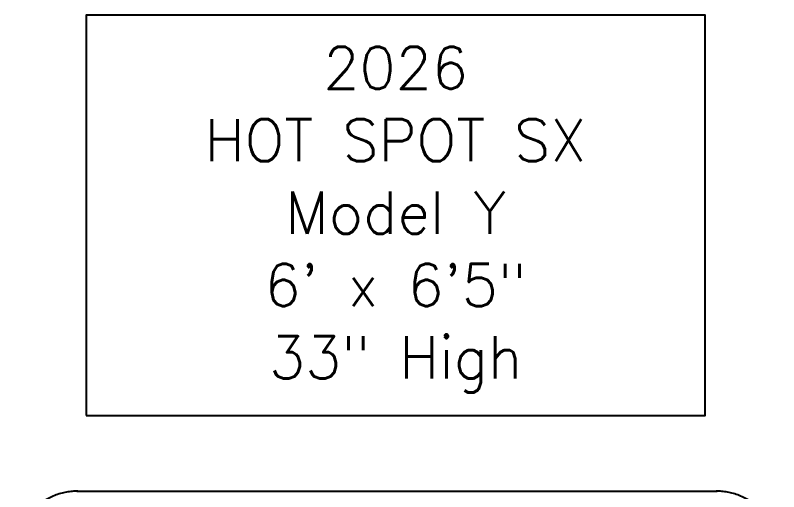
# Model space of a CAD drawing. Extents: x 956 to 1028, y 499 to 635.
# Drawn here: x 955.9 to 1028.2, y 589.5 to 634.7 of the extents above; entities that cross this region are included whole.
import ezdxf
from ezdxf.enums import TextEntityAlignment as Align

# ---------------------------------------------------------------- set-up
doc = ezdxf.new("R2010")
doc.units = 0
doc.header["$MEASUREMENT"] = 0
doc.layers.add('1', color=4, linetype='Continuous')
doc.layers.add('DIM', color=3, linetype='Continuous')
doc.styles.add('SIMPLEX', font='simplex')

# ---------------------------------------------------------------- blocks, each defined once
blk = doc.blocks.new('2026 SX')
at = {"layer": '1', "color": 3}
for p, q in [((5.922, 77.272), (5.922, 77.364)), ((5.922, 77.364), (66.402, 77.364)), ((5.922, 77.272), (5.922, 77.364)), ((5.922, 77.364), (66.402, 77.364)), ((5.922, 77.364), (66.402, 77.364)), ((5.922, 77.272), (5.922, 77.364)), ((66.402, 77.364), (66.402, 77.272)), ((66.402, 77.364), (66.402, 77.272)), ((66.402, 77.364), (66.402, 77.272)), ((66.402, 77.364), (66.402, 77.272))]:
    blk.add_line(p, q, dxfattribs=at)
for points in [[(5.922, 77.364), (5.748, 77.364), (5.57, 77.356), (5.21, 77.324), (5.028, 77.299), (4.661, 77.231), (4.477, 77.188), (4.108, 77.083), (3.924, 77.02), (3.56, 76.876), (3.379, 76.794), (3.025, 76.611), (2.851, 76.509), (2.512, 76.288), (2.348, 76.168), (2.031, 75.911), (1.879, 75.774), (1.59, 75.485), (1.453, 75.333), (1.196, 75.016), (1.076, 74.852), (0.855, 74.513), (0.753, 74.339), (0.57, 73.985), (0.488, 73.804), (0.344, 73.44), (0.281, 73.256), (0.176, 72.887), (0.133, 72.703), (0.065, 72.336), (0.04, 72.154), (0.008, 71.794), (0, 71.616), (0, 71.442)], [(5.922, 77.364), (5.748, 77.364), (5.57, 77.356), (5.21, 77.324), (5.028, 77.299), (4.661, 77.231), (4.477, 77.188), (4.108, 77.083), (3.924, 77.02), (3.56, 76.876), (3.379, 76.794), (3.025, 76.611), (2.851, 76.509), (2.512, 76.288), (2.348, 76.168), (2.031, 75.911), (1.879, 75.774), (1.59, 75.485), (1.453, 75.333), (1.196, 75.016), (1.076, 74.852), (0.855, 74.513), (0.753, 74.339), (0.57, 73.985), (0.488, 73.804), (0.344, 73.44), (0.281, 73.256), (0.176, 72.887), (0.133, 72.703), (0.065, 72.336), (0.04, 72.154), (0.008, 71.794), (0, 71.616), (0, 71.442)], [(72.324, 71.442), (72.324, 71.616), (72.316, 71.794), (72.284, 72.154), (72.259, 72.336), (72.191, 72.703), (72.148, 72.887), (72.043, 73.256), (71.98, 73.44), (71.836, 73.804), (71.754, 73.985), (71.571, 74.339), (71.469, 74.513), (71.248, 74.852), (71.128, 75.016), (70.871, 75.333), (70.734, 75.485), (70.445, 75.774), (70.293, 75.911), (69.976, 76.168), (69.812, 76.288), (69.473, 76.509), (69.299, 76.611), (68.945, 76.794), (68.764, 76.876), (68.4, 77.02), (68.216, 77.083), (67.847, 77.188), (67.663, 77.231), (67.296, 77.299), (67.114, 77.324), (66.754, 77.356), (66.576, 77.364), (66.402, 77.364)], [(72.324, 71.442), (72.324, 71.616), (72.316, 71.794), (72.284, 72.154), (72.259, 72.336), (72.191, 72.703), (72.148, 72.887), (72.043, 73.256), (71.98, 73.44), (71.836, 73.804), (71.754, 73.985), (71.571, 74.339), (71.469, 74.513), (71.248, 74.852), (71.128, 75.016), (70.871, 75.333), (70.734, 75.485), (70.445, 75.774), (70.293, 75.911), (69.976, 76.168), (69.812, 76.288), (69.473, 76.509), (69.299, 76.611), (68.945, 76.794), (68.764, 76.876), (68.4, 77.02), (68.216, 77.083), (67.847, 77.188), (67.663, 77.231), (67.296, 77.299), (67.114, 77.324), (66.754, 77.356), (66.576, 77.364), (66.402, 77.364)], [(72.324, 71.442), (72.324, 71.616), (72.316, 71.794), (72.284, 72.154), (72.259, 72.336), (72.191, 72.703), (72.148, 72.887), (72.043, 73.256), (71.98, 73.44), (71.836, 73.804), (71.754, 73.985), (71.571, 74.339), (71.469, 74.513), (71.248, 74.852), (71.128, 75.016), (70.871, 75.333), (70.734, 75.485), (70.445, 75.774), (70.293, 75.911), (69.976, 76.168), (69.812, 76.288), (69.473, 76.509), (69.299, 76.611), (68.945, 76.794), (68.764, 76.876), (68.4, 77.02), (68.216, 77.083), (67.847, 77.188), (67.663, 77.231), (67.296, 77.299), (67.114, 77.324), (66.754, 77.356), (66.576, 77.364), (66.402, 77.364)]]:
    blk.add_open_spline(points, degree=3, knots=[0, 0, 0, 0, 0.0625, 0.0625, 0.125, 0.125, 0.1875, 0.1875, 0.25, 0.25, 0.3125, 0.3125, 0.375, 0.375, 0.4375, 0.4375, 0.5, 0.5, 0.5625, 0.5625, 0.625, 0.625, 0.6875, 0.6875, 0.75, 0.75, 0.8125, 0.8125, 0.875, 0.875, 0.9375, 0.9375, 1, 1, 1, 1], dxfattribs=at)

msp = doc.modelspace()

# ---------------------------------------------------------------- linework, layer by layer
at = {"layer": 'DIM', "color": 4}
msp.add_lwpolyline([(962.6, 596.764), (1021.266, 596.764), (1021.266, 634.669), (962.6, 634.669)], close=True, dxfattribs=at)

# ---------------------------------------------------------------- block references
at = {"layer": '1'}
msp.add_blockref('2026 SX', (955.896, 512.227), dxfattribs=at)

# ---------------------------------------------------------------- texts
at = {"layer": 'DIM', "style": 'SIMPLEX'}
for s, p in [('2026', (991.933, 627.692)), ('HOT SPOT SX', (991.933, 620.835)), ('Model Y', (991.933, 613.978)), ('6\' x 6\'5"', (991.933, 607.121)), ('33" High', (991.933, 600.264))]:
    msp.add_text(s, height=4, dxfattribs=at).set_placement(p, align=Align.CENTER)

doc.saveas('drawing.dxf')
